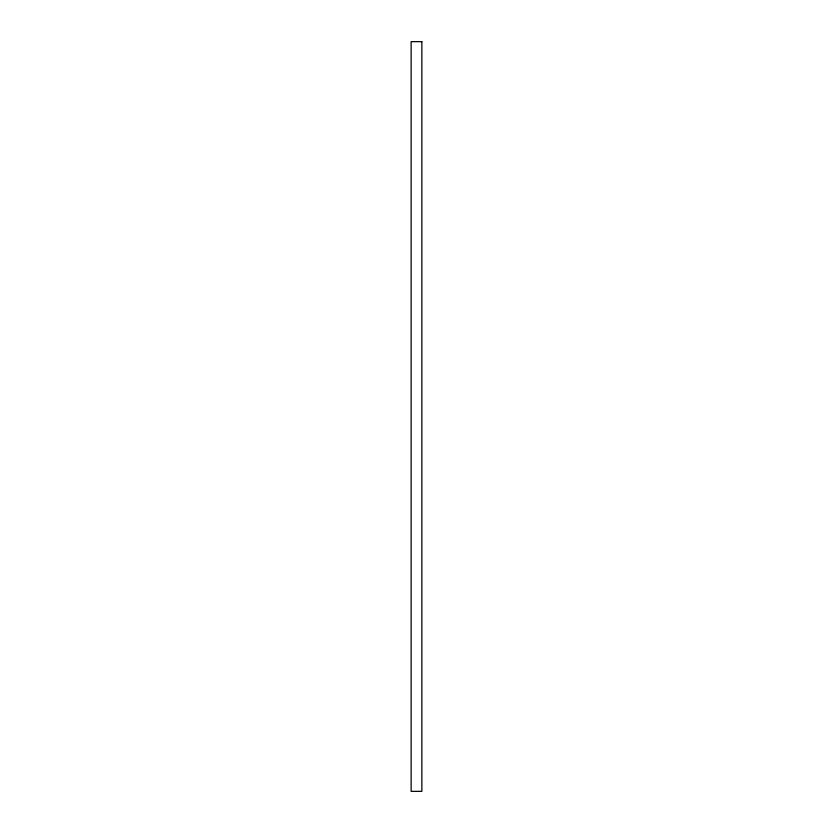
<?xml version="1.0" encoding="UTF-8"?>
<svg xmlns="http://www.w3.org/2000/svg" width="833" height="833" viewBox="0 0 833 833"><rect width="100%" height="100%" fill="white"/><g stroke="black" fill="none" stroke-linecap="round" stroke-linejoin="round"><path stroke-width="1.25" d="M421.862 41.65L411.138 41.65L411.138 791.35L421.862 791.35L421.862 41.65"/></g></svg>
